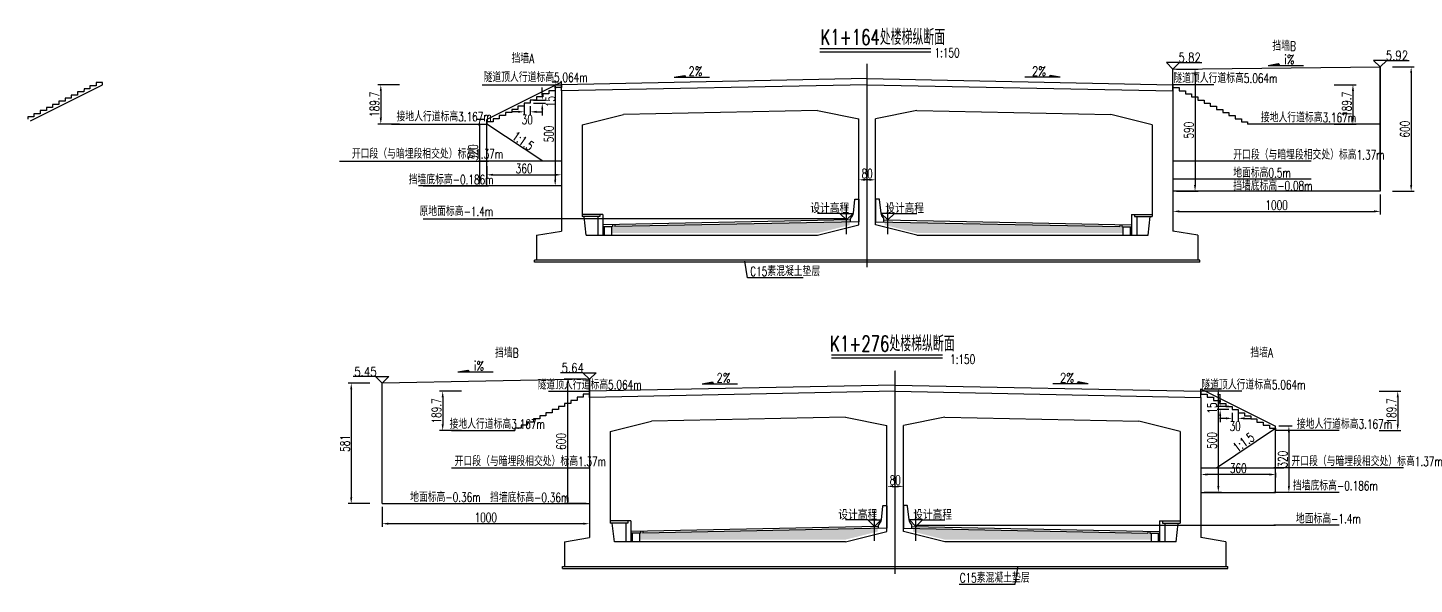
# Model space of a CAD drawing. Header units: millimetres. Extents: x -1559 to 8954, y -4425 to 781.
# Drawn here: x -1559 to 5130, y -1904 to 781 of the extents above; entities that cross this region are included whole.
import ezdxf
from ezdxf.enums import TextEntityAlignment as Align

# ---------------------------------------------------------------- set-up
doc = ezdxf.new("R2010")
doc.units = ezdxf.units.MM
doc.header["$LTSCALE"] = 0.25
doc.header["$MEASUREMENT"] = 0
doc.linetypes.add('ACAD_ISO04W100', pattern=[30, 24, -3, 0, -3])
for name, color, linetype in [('中心线', 5, 'ACAD_ISO04W100'), ('填充', 8, 'Continuous'), ('尺寸', 7, 'Continuous'), ('文字', 7, 'Continuous'), ('标注', 7, 'Continuous'), ('次轮廓线', 7, 'Continuous'), ('轮廓线', 1, 'Continuous')]:
    doc.layers.add(name, color=color, linetype=linetype)
doc.styles.get("Standard").update_dxf_attribs({"font": 'simplex1.shx', "width": 0.7, "bigfont": 'hztxt.shx'})
doc.dimstyles.new('150', dxfattribs={"dimscale": 15, "dimtxt": 3, "dimasz": 2, "dimexe": 1, "dimexo": 1, "dimgap": 0.5, "dimtad": 1, "dimdec": 1, "dimdsep": 46, "dimtxsty": 'Standard', "dimcen": 0.5, "dimadec": 0, "dimazin": 0, "dimtfac": 1, "dimtdec": 1, "dimtofl": 0, "dimtmove": 2, "dimatfit": 3, "dimfxl": 0, "dimtolj": 1, "dimtzin": 0, "dimarcsym": 0})

# ---------------------------------------------------------------- blocks, each defined once
blk = doc.blocks.new('*D2')
at = {"color": 0, "lineweight": -2}
for p, q in [((2450.8, -42.5), (2450.8, 62.5)), ((2500.8, 47.5), (2480.8, 47.5)), ((2530.8, -42.5), (2530.8, 62.5))]:
    blk.add_line(p, q, dxfattribs=at)
at = {"color": 0}
for points in [[(2480.8, 52.5), (2480.8, 42.5), (2450.8, 47.5)], [(2500.8, 52.5), (2500.8, 42.5), (2530.8, 47.5)]]:
    blk.add_solid(points, dxfattribs=at)
at = {"layer": 'Defpoints', "color": 0}
for p in [(2450.8, 47.5), (2450.8, -154.9), (2530.8, -154.9)]:
    blk.add_point(p, dxfattribs=at)
at = {"color": 0, "insert": (2490.8, 77.5), "char_height": 45, "attachment_point": 5}
blk.add_mtext('\\A1;80', dxfattribs=at)
blk = doc.blocks.new('箭头')
at = {"layer": '尺寸'}
blk.add_hatch(color=256, dxfattribs=at).paths.add_polyline_path([(0, 0), (-0.35, 0.6), (-3.63, 0)])
for p, q in [((-3.63, 0), (-0.35, 0.6)), ((-3.63, 0), (7.74, 0)), ((-0.35, 0.6), (0, 0))]:
    blk.add_line(p, q, dxfattribs=at)
blk = doc.blocks.new('*D5')
at = {"layer": 'Defpoints', "color": 0}
for p in [(1015.8, 506.4), (144.5, 316.7), (649.7, 316.7)]:
    blk.add_point(p, dxfattribs=at)
at = {"layer": '文字', "color": 0, "lineweight": -2}
for p, q in [((234.5, 506.4), (129.5, 506.4)), ((144.5, 476.4), (144.5, 346.7)), ((234.5, 316.7), (129.5, 316.7))]:
    blk.add_line(p, q, dxfattribs=at)
at = {"layer": '文字', "color": 0}
for points in [[(139.5, 476.4), (149.5, 476.4), (144.5, 506.4)], [(139.5, 346.7), (149.5, 346.7), (144.5, 316.7)]]:
    blk.add_solid(points, dxfattribs=at)
at = {"layer": '文字', "color": 0, "insert": (114.5, 411.6), "char_height": 45, "attachment_point": 5, "rotation": 90}
blk.add_mtext('\\A1;189.7', dxfattribs=at)
blk = doc.blocks.new('*D7')
at = {"layer": 'Defpoints', "color": 0}
for p in [(655.8, 127.8), (1015.8, 127.8), (1015.8, 71.7)]:
    blk.add_point(p, dxfattribs=at)
at = {"layer": '标注', "color": 0, "lineweight": -2}
for p, q in [((655.8, 112.8), (655.8, 56.7)), ((685.8, 71.7), (985.8, 71.7)), ((1015.8, 112.8), (1015.8, 56.7))]:
    blk.add_line(p, q, dxfattribs=at)
at = {"layer": '标注', "color": 0}
for points in [[(685.8, 76.7), (685.8, 66.7), (655.8, 71.7)], [(985.8, 76.7), (985.8, 66.7), (1015.8, 71.7)]]:
    blk.add_solid(points, dxfattribs=at)
at = {"layer": '标注', "color": 0, "insert": (835.8, 101.7), "char_height": 45, "attachment_point": 5}
blk.add_mtext('\\A1;360', dxfattribs=at)
blk = doc.blocks.new('*D8')
at = {"layer": 'Defpoints', "color": 0}
for p in [(3965.8, 506.4), (4331.9, 316.7), (4834.1, 316.7)]:
    blk.add_point(p, dxfattribs=at)
at = {"layer": '文字', "color": 0, "lineweight": -2}
for p, q in [((4744.1, 506.4), (4849.1, 506.4)), ((4834.1, 476.4), (4834.1, 346.7)), ((4744.1, 316.7), (4849.1, 316.7))]:
    blk.add_line(p, q, dxfattribs=at)
at = {"layer": '文字', "color": 0}
for points in [[(4829.1, 476.4), (4839.1, 476.4), (4834.1, 506.4)], [(4829.1, 346.7), (4839.1, 346.7), (4834.1, 316.7)]]:
    blk.add_solid(points, dxfattribs=at)
at = {"layer": '文字', "color": 0, "insert": (4804.1, 411.5), "char_height": 45, "attachment_point": 5, "rotation": 90}
blk.add_mtext('\\A1;189.7', dxfattribs=at)
blk = doc.blocks.new('*D9')
at = {"layer": 'Defpoints', "color": 0}
for p in [(4965.8, 592), (4401.8, -8), (5114.9, -8)]:
    blk.add_point(p, dxfattribs=at)
at = {"layer": '标注', "color": 0, "lineweight": -2}
for p, q in [((5024.9, 592), (5129.9, 592)), ((5114.9, 562), (5114.9, 22)), ((5024.9, -8), (5129.9, -8))]:
    blk.add_line(p, q, dxfattribs=at)
at = {"layer": '标注', "color": 0}
for points in [[(5109.9, 562), (5119.9, 562), (5114.9, 592)], [(5109.9, 22), (5119.9, 22), (5114.9, -8)]]:
    blk.add_solid(points, dxfattribs=at)
at = {"layer": '标注', "color": 0, "insert": (5084.9, 292), "char_height": 45, "attachment_point": 5, "rotation": 90}
blk.add_mtext('\\A1;600', dxfattribs=at)
blk = doc.blocks.new('*D10')
at = {"layer": 'Defpoints', "color": 0}
for p in [(1015.8, 518.6), (985.8, 18.6), (1015.8, 18.6)]:
    blk.add_point(p, dxfattribs=at)
at = {"layer": '标注', "color": 0, "lineweight": -2}
for p, q in [((1000.8, 518.6), (970.8, 518.6)), ((985.8, 488.6), (985.8, 48.6)), ((1000.8, 18.6), (970.8, 18.6))]:
    blk.add_line(p, q, dxfattribs=at)
at = {"layer": '标注', "color": 0}
for points in [[(980.8, 488.6), (990.8, 488.6), (985.8, 518.6)], [(980.8, 48.6), (990.8, 48.6), (985.8, 18.6)]]:
    blk.add_solid(points, dxfattribs=at)
at = {"layer": '标注', "color": 0, "insert": (955.8, 268.6), "char_height": 45, "attachment_point": 5, "rotation": 90}
blk.add_mtext('\\A1;500', dxfattribs=at)
blk = doc.blocks.new('*D11')
at = {"layer": 'Defpoints', "color": 0}
for p in [(655.8, 338.6), (620.2, 18.6), (655.8, 18.6)]:
    blk.add_point(p, dxfattribs=at)
at = {"layer": '标注', "color": 0, "lineweight": -2}
for p, q in [((640.8, 338.6), (605.2, 338.6)), ((620.2, 308.6), (620.2, 48.6)), ((640.8, 18.6), (605.2, 18.6))]:
    blk.add_line(p, q, dxfattribs=at)
at = {"layer": '标注', "color": 0}
for points in [[(615.2, 308.6), (625.2, 308.6), (620.2, 338.6)], [(615.2, 48.6), (625.2, 48.6), (620.2, 18.6)]]:
    blk.add_solid(points, dxfattribs=at)
at = {"layer": '标注', "color": 0, "insert": (590.2, 178.6), "char_height": 45, "attachment_point": 5, "rotation": 90}
blk.add_mtext('\\A1;320', dxfattribs=at)
blk = doc.blocks.new('*D12')
at = {"layer": 'Defpoints', "color": 0}
for p in [(865.8, 432.4), (865.8, 417.4), (923.4, 417.4)]:
    blk.add_point(p, dxfattribs=at)
at = {"layer": '文字', "color": 0, "lineweight": -2}
for p, q in [((923.4, 462.4), (923.4, 492.4)), ((880.8, 432.4), (938.4, 432.4)), ((880.8, 417.4), (938.4, 417.4)), ((923.4, 387.4), (923.4, 357.4))]:
    blk.add_line(p, q, dxfattribs=at)
at = {"layer": '文字', "color": 0}
for points in [[(918.4, 462.4), (928.4, 462.4), (923.4, 432.4)], [(918.4, 387.4), (928.4, 387.4), (923.4, 417.4)]]:
    blk.add_solid(points, dxfattribs=at)
at = {"layer": '文字', "color": 0, "insert": (962.4, 424.9), "char_height": 45, "attachment_point": 5, "rotation": 90}
blk.add_mtext('\\A1;15', dxfattribs=at)
blk = doc.blocks.new('*D13')
at = {"layer": 'Defpoints', "color": 0}
for p in [(835.8, 417.4), (865.8, 417.4), (865.8, 375.5)]:
    blk.add_point(p, dxfattribs=at)
at = {"layer": '文字', "color": 0, "lineweight": -2}
for p, q in [((835.8, 402.4), (835.8, 360.5)), ((865.8, 402.4), (865.8, 360.5)), ((805.8, 375.5), (775.8, 375.5)), ((895.8, 375.5), (925.8, 375.5))]:
    blk.add_line(p, q, dxfattribs=at)
at = {"layer": '文字', "color": 0}
for points in [[(805.8, 380.5), (805.8, 370.5), (835.8, 375.5)], [(895.8, 380.5), (895.8, 370.5), (865.8, 375.5)]]:
    blk.add_solid(points, dxfattribs=at)
at = {"layer": '文字', "color": 0, "insert": (850.8, 337.7), "char_height": 45, "attachment_point": 5}
blk.add_mtext('\\A1;30', dxfattribs=at)
blk = doc.blocks.new('*D14')
at = {"color": 0, "lineweight": -2}
for p, q in [((3965.8, -23), (3965.8, -119.8)), ((4965.8, -23), (4965.8, -119.8)), ((3995.8, -104.8), (4935.8, -104.8))]:
    blk.add_line(p, q, dxfattribs=at)
at = {"color": 0}
for points in [[(3995.8, -99.8), (3995.8, -109.8), (3965.8, -104.8)], [(4935.8, -99.8), (4935.8, -109.8), (4965.8, -104.8)]]:
    blk.add_solid(points, dxfattribs=at)
at = {"layer": 'Defpoints', "color": 0}
for p in [(3965.8, -8), (4965.8, -8), (4965.8, -104.8)]:
    blk.add_point(p, dxfattribs=at)
at = {"color": 0, "insert": (4465.8, -74.8), "char_height": 45, "attachment_point": 5}
blk.add_mtext('\\A1;1000', dxfattribs=at)
blk = doc.blocks.new('*D15')
at = {"color": 0, "lineweight": -2}
for p, q in [((3982.4, 582), (4087.4, 582)), ((4072.4, 552), (4072.4, 22)), ((3982.4, -8), (4087.4, -8))]:
    blk.add_line(p, q, dxfattribs=at)
at = {"color": 0}
for points in [[(4067.4, 552), (4077.4, 552), (4072.4, 582)], [(4067.4, 22), (4077.4, 22), (4072.4, -8)]]:
    blk.add_solid(points, dxfattribs=at)
at = {"layer": 'Defpoints', "color": 0}
for p in [(3965.8, 582), (3965.8, -8), (4072.4, -8)]:
    blk.add_point(p, dxfattribs=at)
at = {"color": 0, "insert": (4042.4, 287), "char_height": 45, "attachment_point": 5, "rotation": 90}
blk.add_mtext('\\A1;590', dxfattribs=at)
blk = doc.blocks.new('*D16')
at = {"color": 0, "lineweight": -2}
for p, q in [((2586, -1521.2), (2586, -1416.2)), ((2616, -1431.2), (2636, -1431.2)), ((2666, -1521.2), (2666, -1416.2))]:
    blk.add_line(p, q, dxfattribs=at)
at = {"color": 0}
for points in [[(2616, -1426.2), (2616, -1436.2), (2586, -1431.2)], [(2636, -1426.2), (2636, -1436.2), (2666, -1431.2)]]:
    blk.add_solid(points, dxfattribs=at)
at = {"layer": 'Defpoints', "color": 0}
for p in [(2666, -1431.2), (2586, -1633.6), (2666, -1633.6)]:
    blk.add_point(p, dxfattribs=at)
at = {"color": 0, "insert": (2626, -1401.2), "char_height": 45, "attachment_point": 5}
blk.add_mtext('\\A1;80', dxfattribs=at)
blk = doc.blocks.new('*D23')
at = {"layer": 'Defpoints', "color": 0}
for p in [(4101, -972.3), (4467.1, -1162), (5050.2, -1162)]:
    blk.add_point(p, dxfattribs=at)
at = {"layer": '文字', "color": 0, "lineweight": -2}
for p, q in [((4960.2, -972.3), (5065.2, -972.3)), ((5050.2, -1002.3), (5050.2, -1132)), ((4960.2, -1162), (5065.2, -1162))]:
    blk.add_line(p, q, dxfattribs=at)
at = {"layer": '文字', "color": 0}
for points in [[(5045.2, -1002.3), (5055.2, -1002.3), (5050.2, -972.3)], [(5045.2, -1132), (5055.2, -1132), (5050.2, -1162)]]:
    blk.add_solid(points, dxfattribs=at)
at = {"layer": '文字', "color": 0, "insert": (5020.2, -1067.2), "char_height": 45, "attachment_point": 5, "rotation": 90}
blk.add_mtext('\\A1;189.7', dxfattribs=at)
blk = doc.blocks.new('*D25')
at = {"layer": 'Defpoints', "color": 0}
for p in [(4101, -1350.9), (4101, -1374.1), (4461, -1350.9)]:
    blk.add_point(p, dxfattribs=at)
at = {"layer": '标注', "color": 0, "lineweight": -2}
for p, q in [((4101, -1365.9), (4101, -1389.1)), ((4431, -1374.1), (4131, -1374.1)), ((4461, -1365.9), (4461, -1389.1))]:
    blk.add_line(p, q, dxfattribs=at)
at = {"layer": '标注', "color": 0}
for points in [[(4131, -1369.1), (4131, -1379.1), (4101, -1374.1)], [(4431, -1369.1), (4431, -1379.1), (4461, -1374.1)]]:
    blk.add_solid(points, dxfattribs=at)
at = {"layer": '标注', "color": 0, "insert": (4281, -1344.1), "char_height": 45, "attachment_point": 5}
blk.add_mtext('\\A1;360', dxfattribs=at)
blk = doc.blocks.new('*D17')
at = {"layer": 'Defpoints', "color": 0}
for p in [(1151, -972.3), (443, -1162), (784.9, -1162)]:
    blk.add_point(p, dxfattribs=at)
at = {"layer": '文字', "color": 0, "lineweight": -2}
for p, q in [((533, -972.3), (428, -972.3)), ((443, -1002.3), (443, -1132)), ((533, -1162), (428, -1162))]:
    blk.add_line(p, q, dxfattribs=at)
at = {"layer": '文字', "color": 0}
for points in [[(438, -1002.3), (448, -1002.3), (443, -972.3)], [(438, -1132), (448, -1132), (443, -1162)]]:
    blk.add_solid(points, dxfattribs=at)
at = {"layer": '文字', "color": 0, "insert": (413, -1067.2), "char_height": 45, "attachment_point": 5, "rotation": 90}
blk.add_mtext('\\A1;189.7', dxfattribs=at)
blk = doc.blocks.new('*D18')
at = {"layer": 'Defpoints', "color": 0}
for p in [(151, -933.7), (1.9, -1514.7), (715.1, -1514.7)]:
    blk.add_point(p, dxfattribs=at)
at = {"layer": '标注', "color": 0, "lineweight": -2}
for p, q in [((91.9, -933.7), (-13.1, -933.7)), ((1.9, -963.7), (1.9, -1484.7)), ((91.9, -1514.7), (-13.1, -1514.7))]:
    blk.add_line(p, q, dxfattribs=at)
at = {"layer": '标注', "color": 0}
for points in [[(-3.1, -963.7), (6.9, -963.7), (1.9, -933.7)], [(-3.1, -1484.7), (6.9, -1484.7), (1.9, -1514.7)]]:
    blk.add_solid(points, dxfattribs=at)
at = {"layer": '标注', "color": 0, "insert": (-28.1, -1224.2), "char_height": 45, "attachment_point": 5, "rotation": 90}
blk.add_mtext('\\A1;581', dxfattribs=at)
blk = doc.blocks.new('*D26')
at = {"layer": 'Defpoints', "color": 0}
for p in [(4101, -960.1), (4101, -1460.1), (4184.6, -1460.1)]:
    blk.add_point(p, dxfattribs=at)
at = {"layer": '标注', "color": 0, "lineweight": -2}
for p, q in [((4116, -960.1), (4199.6, -960.1)), ((4184.6, -990.1), (4184.6, -1430.1)), ((4116, -1460.1), (4199.6, -1460.1))]:
    blk.add_line(p, q, dxfattribs=at)
at = {"layer": '标注', "color": 0}
for points in [[(4179.6, -990.1), (4189.6, -990.1), (4184.6, -960.1)], [(4179.6, -1430.1), (4189.6, -1430.1), (4184.6, -1460.1)]]:
    blk.add_solid(points, dxfattribs=at)
at = {"layer": '标注', "color": 0, "insert": (4154.6, -1210.1), "char_height": 45, "attachment_point": 5, "rotation": 90}
blk.add_mtext('\\A1;500', dxfattribs=at)
blk = doc.blocks.new('*D19')
at = {"layer": 'Defpoints', "color": 0}
for p in [(4461, -1140.1), (4461, -1460.1), (4525.1, -1460.1)]:
    blk.add_point(p, dxfattribs=at)
at = {"layer": '标注', "color": 0, "lineweight": -2}
for p, q in [((4476, -1140.1), (4540.1, -1140.1)), ((4525.1, -1170.1), (4525.1, -1430.1)), ((4476, -1460.1), (4540.1, -1460.1))]:
    blk.add_line(p, q, dxfattribs=at)
at = {"layer": '标注', "color": 0}
for points in [[(4520.1, -1170.1), (4530.1, -1170.1), (4525.1, -1140.1)], [(4520.1, -1430.1), (4530.1, -1430.1), (4525.1, -1460.1)]]:
    blk.add_solid(points, dxfattribs=at)
at = {"layer": '标注', "color": 0, "insert": (4495.1, -1300.1), "char_height": 45, "attachment_point": 5, "rotation": 90}
blk.add_mtext('\\A1;320', dxfattribs=at)
blk = doc.blocks.new('*D27')
at = {"layer": 'Defpoints', "color": 0}
for p in [(4193.5, -1061.3), (4251, -1046.3), (4251, -1061.3)]:
    blk.add_point(p, dxfattribs=at)
at = {"layer": '文字', "color": 0, "lineweight": -2}
for p, q in [((4193.5, -1016.3), (4193.5, -986.3)), ((4236, -1046.3), (4178.5, -1046.3)), ((4236, -1061.3), (4178.5, -1061.3)), ((4193.5, -1091.3), (4193.5, -1121.3))]:
    blk.add_line(p, q, dxfattribs=at)
at = {"layer": '文字', "color": 0}
for points in [[(4188.5, -1016.3), (4198.5, -1016.3), (4193.5, -1046.3)], [(4188.5, -1091.3), (4198.5, -1091.3), (4193.5, -1061.3)]]:
    blk.add_solid(points, dxfattribs=at)
at = {"layer": '文字', "color": 0, "insert": (4154.5, -1053.8), "char_height": 45, "attachment_point": 5, "rotation": 90}
blk.add_mtext('\\A1;15', dxfattribs=at)
blk = doc.blocks.new('*D21')
at = {"layer": 'Defpoints', "color": 0}
for p in [(4251, -1061.3), (4281, -1061.3), (4251, -1103.3)]:
    blk.add_point(p, dxfattribs=at)
at = {"layer": '文字', "color": 0, "lineweight": -2}
for p, q in [((4221, -1103.3), (4191, -1103.3)), ((4251, -1076.3), (4251, -1118.3)), ((4281, -1076.3), (4281, -1118.3)), ((4311, -1103.3), (4341, -1103.3))]:
    blk.add_line(p, q, dxfattribs=at)
at = {"layer": '文字', "color": 0}
for points in [[(4221, -1098.3), (4221, -1108.3), (4251, -1103.3)], [(4311, -1098.3), (4311, -1108.3), (4281, -1103.3)]]:
    blk.add_solid(points, dxfattribs=at)
at = {"layer": '文字', "color": 0, "insert": (4266, -1141), "char_height": 45, "attachment_point": 5}
blk.add_mtext('\\A1;30', dxfattribs=at)
blk = doc.blocks.new('*D22')
at = {"color": 0, "lineweight": -2}
for p, q in [((151, -1529.7), (151, -1626.5)), ((1151, -1529.7), (1151, -1626.5)), ((1121, -1611.5), (181, -1611.5))]:
    blk.add_line(p, q, dxfattribs=at)
at = {"color": 0}
for points in [[(181, -1606.5), (181, -1616.5), (151, -1611.5)], [(1121, -1606.5), (1121, -1616.5), (1151, -1611.5)]]:
    blk.add_solid(points, dxfattribs=at)
at = {"layer": 'Defpoints', "color": 0}
for p in [(151, -1514.7), (1151, -1514.7), (151, -1611.5)]:
    blk.add_point(p, dxfattribs=at)
at = {"color": 0, "insert": (651, -1581.5), "char_height": 45, "attachment_point": 5}
blk.add_mtext('\\A1;1000', dxfattribs=at)
blk = doc.blocks.new('*D20')
at = {"color": 0, "lineweight": -2}
for p, q in [((1134.4, -914.7), (1029.4, -914.7)), ((1044.4, -944.7), (1044.4, -1484.7)), ((1134.4, -1514.7), (1029.4, -1514.7))]:
    blk.add_line(p, q, dxfattribs=at)
at = {"color": 0}
for points in [[(1039.4, -944.7), (1049.4, -944.7), (1044.4, -914.7)], [(1039.4, -1484.7), (1049.4, -1484.7), (1044.4, -1514.7)]]:
    blk.add_solid(points, dxfattribs=at)
at = {"layer": 'Defpoints', "color": 0}
for p in [(1151, -914.7), (1044.4, -1514.7), (1151, -1514.7)]:
    blk.add_point(p, dxfattribs=at)
at = {"color": 0, "insert": (1014.4, -1214.7), "char_height": 45, "attachment_point": 5, "rotation": 90}
blk.add_mtext('\\A1;600', dxfattribs=at)

msp = doc.modelspace()

# ---------------------------------------------------------------- hatches: boundary and pattern name
at = {"layer": '填充'}
h = msp.add_hatch(dxfattribs=at)
h.set_pattern_fill('AR-CONC', color=256, scale=5, style=0)
h.set_pattern_definition([(50, (1007.945, 1988.888), (35.863, -3.1376), [3.75, -41.25]), (355, (1007.945, 1988.888), (-6.93757, 37.6096), [3, -33]), (100.4514, (1010.934, 1988.626), (28.92547, 34.472), [3.187, -35.0571]), (46.1842, (1007.945, 1998.888), (53.36205, -8.27595), [5.625, -61.875]), (96.6356, (1012.39, 1998.2), (46.7331, 48.7059), [4.7805, -52.5856]), (351.1842, (1007.945, 1998.89), (46.7331, 48.7059), [4.5, -49.5]), (21, (1012.945, 1996.388), (29.84535, -20.13094), [3.75, -41.25]), (326, (1012.945, 1996.388), (12.16577, 36.2575), [3, -33]), (71.4514, (1015.432, 1994.71), (42.01113, 16.12652), [3.187, -35.0571]), (37.5, (1007.945, 1988.888), (0.60799, 16.64469), [0, -32.6, 0, -33.5, 0, -33.125]), (7.5, (1007.945, 1988.888), (13.15348, 19.72059), [0, -19.1, 0, -31.85, 0, -12.625]), (327.5, (996.795, 1988.888), (26.69112, -1.127744), [0, -12.5, 0, -39, 0, -51.75]), (317.5, (991.795, 1988.888), (29.1593, 5.00525), [0, -16.25, 0, -25.9, 0, -36.75])])
h.paths.add_polyline_path([(2250.8138, -209.6), (2405.8138, -170.85), (2405.8138, -155.8), (1270.8138, -178.5), (1270.8138, -168.5), (1260.8138, -168.7), (1260.8138, -178.8), (1255.8138, -178.9), (1255.8138, -209.6)])
h = msp.add_hatch(dxfattribs=at)
h.set_pattern_fill('AR-CONC', color=256, scale=5, style=0)
h.set_pattern_definition([(130, (3973.682, 1988.888), (-35.863, -3.1376), [3.75, -41.25]), (185, (3973.682, 1988.888), (6.93757, 37.6096), [3, -33]), (79.5486, (3970.694, 1988.626), (-28.92547, 34.472), [3.187, -35.0571]), (133.8158, (3973.682, 1998.888), (-53.36205, -8.27595), [5.625, -61.875]), (83.3644, (3969.235, 1998.2), (-46.7331, 48.7059), [4.7805, -52.5856]), (188.8158, (3973.68, 1998.89), (-46.7331, 48.7059), [4.5, -49.5]), (159, (3968.682, 1996.388), (-29.84535, -20.13094), [3.75, -41.25]), (214, (3968.682, 1996.388), (-12.16577, 36.2575), [3, -33]), (108.5486, (3966.195, 1994.71), (-42.01113, 16.12652), [3.187, -35.0571]), (142.5, (3973.682, 1988.888), (-0.60799, 16.64469), [0, -32.6, 0, -33.5, 0, -33.125]), (172.5, (3973.682, 1988.888), (-13.15348, 19.72059), [0, -19.1, 0, -31.85, 0, -12.625]), (212.5, (3984.832, 1988.888), (-26.69112, -1.127744), [0, -12.5, 0, -39, 0, -51.75]), (222.5, (3989.832, 1988.888), (-29.1593, 5.00525), [0, -16.25, 0, -25.9, 0, -36.75])])
h.paths.add_polyline_path([(2575.8138, -170.85), (2730.8138, -209.6), (3725.8138, -209.6), (3725.8138, -178.9), (3720.8138, -178.8), (3720.8138, -168.7), (3710.8138, -168.5), (3710.8138, -178.5), (2575.8138, -155.8)])
h = msp.add_hatch(dxfattribs=at)
h.set_pattern_fill('AR-CONC', color=256, scale=5, style=0)
h.set_pattern_definition([(50, (1143.175, 510.164), (35.863, -3.1376), [3.75, -41.25]), (355, (1143.175, 510.164), (-6.93757, 37.6096), [3, -33]), (100.4514, (1146.164, 509.903), (28.92547, 34.472), [3.187, -35.0571]), (46.1842, (1143.175, 520.164), (53.36205, -8.27595), [5.625, -61.875]), (96.6356, (1147.62, 519.475), (46.7331, 48.7059), [4.7805, -52.5856]), (351.1842, (1143.175, 520.164), (46.7331, 48.7059), [4.5, -49.5]), (21, (1148.175, 517.664), (29.84535, -20.13094), [3.75, -41.25]), (326, (1148.175, 517.664), (12.16577, 36.2575), [3, -33]), (71.4514, (1150.662, 515.987), (42.01113, 16.12652), [3.187, -35.0571]), (37.5, (1143.175, 510.164), (0.60799, 16.64469), [0, -32.6, 0, -33.5, 0, -33.125]), (7.5, (1143.175, 510.164), (13.15348, 19.72059), [0, -19.1, 0, -31.85, 0, -12.625]), (327.5, (1132.025, 510.164), (26.69112, -1.127744), [0, -12.5, 0, -39, 0, -51.75]), (317.5, (1127.025, 510.164), (29.1593, 5.00525), [0, -16.25, 0, -25.9, 0, -36.75])])
h.paths.add_polyline_path([(2541.0434, -1649.573), (2386.0434, -1688.323), (1391.0434, -1688.323), (1391.0434, -1657.623), (1396.0434, -1657.523), (1396.0434, -1647.423), (1406.0434, -1647.223), (1406.0434, -1657.223), (2541.0434, -1634.523)])
h = msp.add_hatch(dxfattribs=at)
h.set_pattern_fill('AR-CONC', color=256, scale=5, style=0)
h.set_pattern_definition([(130, (4108.912, 510.164), (-35.863, -3.1376), [3.75, -41.25]), (185, (4108.912, 510.164), (6.93757, 37.6096), [3, -33]), (79.5486, (4105.923, 509.903), (-28.92547, 34.472), [3.187, -35.0571]), (133.8158, (4108.91, 520.164), (-53.36205, -8.27595), [5.625, -61.875]), (83.3644, (4104.465, 519.475), (-46.7331, 48.7059), [4.7805, -52.5856]), (188.8158, (4108.91, 520.164), (-46.7331, 48.7059), [4.5, -49.5]), (159, (4103.912, 517.664), (-29.84535, -20.13094), [3.75, -41.25]), (214, (4103.912, 517.664), (-12.16577, 36.2575), [3, -33]), (108.5486, (4101.425, 515.987), (-42.01113, 16.12652), [3.187, -35.0571]), (142.5, (4108.912, 510.164), (-0.60799, 16.64469), [0, -32.6, 0, -33.5, 0, -33.125]), (172.5, (4108.912, 510.164), (-13.15348, 19.72059), [0, -19.1, 0, -31.85, 0, -12.625]), (212.5, (4120.062, 510.164), (-26.69112, -1.127744), [0, -12.5, 0, -39, 0, -51.75]), (222.5, (4125.062, 510.164), (-29.1593, 5.00525), [0, -16.25, 0, -25.9, 0, -36.75])])
h.paths.add_polyline_path([(2866.0434, -1688.323), (2711.0434, -1649.573), (2711.0434, -1634.523), (3846.0434, -1657.223), (3846.0434, -1647.223), (3856.0434, -1647.423), (3856.0434, -1657.523), (3861.0434, -1657.623), (3861.0434, -1688.323)])

# ---------------------------------------------------------------- linework, layer by layer
for p, q in [((2262.052, 665.6926), (2798.6127, 665.6926)), ((3997.6336, 613.8198), (4105.7355, 613.8198)), ((4997.6336, 623.8198), (5105.7355, 623.8198)), ((2490.8138, 505.9), (1015.8138, 476.4)), ((1015.8138, 476.4), (1015.8138, -199.6)), ((2490.8138, 505.9), (3965.8138, 476.4)), ((3965.8138, 506.4), (3965.8138, -199.6)), ((1115.8138, 312.4), (1315.8138, 362.4)), ((2250.8138, 381.1), (1315.8138, 362.4)), ((2250.8138, 381.1), (2450.8138, 341.1)), ((2450.8138, -169.6), (2450.8138, 341.1)), ((2730.8138, 381.1), (2530.8138, 341.1)), ((2530.8138, -169.6), (2530.8138, 341.1)), ((2730.8138, 381.1), (3665.8138, 362.4)), ((3865.8138, 312.4), (3665.8138, 362.4)), ((925.3638, 137), (655.8138, 316.7)), ((1115.8138, 312.4), (1115.8138, -129.6)), ((3865.8138, 312.4), (3865.8138, -129.6)), ((1015.8138, 137), (615.8138, 137)), ((1000.8138, 18.5803), (325.8051, 18.5803)), ((1125.8138, -129.6), (1115.8138, -129.6)), ((1135.9262, -219.6), (1125.8138, -129.6)), ((2358.994, -114.2802), (2250.8921, -114.2802)), ((2622.6336, -114.2802), (2730.7355, -114.2802)), ((3845.7014, -219.6), (3855.8138, -129.6)), ((895.8138, -219.6), (1015.8138, -199.6)), ((2250.8138, -219.6), (2450.8138, -169.6)), ((2730.8138, -219.6), (2530.8138, -169.6)), ((4085.8138, -219.6), (3965.8138, -199.6)), ((895.8138, -219.6), (895.8138, -339.6)), ((1135.9262, -219.6), (2250.8138, -219.6)), ((2730.8138, -219.6), (3845.7014, -219.6)), ((4085.8138, -219.6), (4085.8138, -339.6)), ((4095.8138, -339.6), (885.8138, -339.6)), ((885.8138, -349.6), (885.8138, -339.6)), ((4095.8138, -349.6), (885.8138, -349.6)), ((1912.8045, -424.9306), (1899.9949, -344.412)), ((4095.8138, -349.6), (4095.8138, -339.6)), ((2182.2339, -424.9306), (1912.8045, -424.9306)), ((2854.8052, -813.0304), (2318.2446, -813.0304)), ((119.2236, -901.9032), (11.1217, -901.9032)), ((1119.2236, -882.9032), (1011.1217, -882.9032)), ((1151.0434, -914.723), (1151.0434, -1514.723)), ((1151.0434, -972.323), (1151.0434, -1678.323)), ((2626.0434, -972.823), (1151.0434, -1002.323)), ((2626.0434, -972.823), (4101.0434, -1002.323)), ((4101.0434, -1002.323), (4101.0434, -1678.323)), ((1251.0434, -1166.323), (1451.0434, -1116.323)), ((2386.0434, -1097.623), (1451.0434, -1116.323)), ((2386.0434, -1097.623), (2586.0434, -1137.623)), ((2866.0434, -1097.623), (2666.0434, -1137.623)), ((2866.0434, -1097.623), (3801.0434, -1116.323)), ((4001.0434, -1166.323), (3801.0434, -1116.323)), ((1251.0434, -1166.323), (1251.0434, -1608.323)), ((2586.0434, -1648.323), (2586.0434, -1137.623)), ((2666.0434, -1648.323), (2666.0434, -1137.623)), ((4001.0434, -1166.323), (4001.0434, -1608.323)), ((4175.4434, -1341.723), (4461.0434, -1151.323)), ((4767.308, -1162.023), (4461.0434, -1162.023)), ((4101.0434, -1341.723), (4501.0434, -1341.723)), ((2494.2236, -1593.0032), (2386.1217, -1593.0032)), ((2757.8632, -1593.0032), (2865.9652, -1593.0032)), ((1271.1558, -1698.323), (1261.0434, -1608.323)), ((2386.0434, -1698.323), (2586.0434, -1648.323)), ((2866.0434, -1698.323), (2666.0434, -1648.323)), ((3980.9311, -1698.323), (3991.0434, -1608.323)), ((3991.0434, -1608.323), (4001.0434, -1608.323)), ((1031.0434, -1698.323), (1151.0434, -1678.323)), ((1031.0434, -1698.323), (1031.0434, -1818.323)), ((2386.0434, -1698.323), (1271.1558, -1698.323)), ((3980.9311, -1698.323), (2866.0434, -1698.323)), ((4221.0434, -1698.323), (4101.0434, -1678.323)), ((4221.0434, -1698.323), (4221.0434, -1818.323)), ((1021.0434, -1818.323), (4231.0434, -1818.323)), ((1021.0434, -1828.323), (1021.0434, -1818.323)), ((1021.0434, -1828.323), (4231.0434, -1828.323)), ((3204.0528, -1903.6537), (3216.8624, -1823.135)), ((4231.0434, -1828.323), (4231.0434, -1818.323)), ((2934.6234, -1903.6537), (3204.0528, -1903.6537))]:
    msp.add_line(p, q)
at = {"const_width": 6}
for points in [[(2262.052, 680.6926), (2798.6127, 680.6926)], [(2854.8052, -798.0304), (2318.2446, -798.0304)]]:
    msp.add_lwpolyline(points, dxfattribs=at)
for points in [[(-1198.7274, 516.5191), (-1198.7274, 516.5191), (-1228.7274, 516.5191), (-1228.7274, 501.5191), (-1258.7274, 501.5191), (-1258.7274, 486.5191), (-1286.1817, 486.5191), (-1288.7274, 471.5191), (-1318.7274, 471.5191), (-1318.7274, 456.5191), (-1348.7274, 456.5191), (-1348.7274, 441.5191), (-1378.7274, 441.5191), (-1378.7274, 426.5191), (-1408.7274, 426.5191), (-1408.7274, 411.5191), (-1438.7274, 411.5191), (-1438.7274, 396.5191), (-1468.7274, 396.5191), (-1468.7274, 381.5191), (-1498.7274, 381.5191), (-1498.7274, 366.5191), (-1528.7274, 366.5191), (-1528.7274, 351.5191), (-1558.7274, 351.5191), (-1558.7274, 340.8191)], [(-1545.4585, 331.9732), (-1198.7274, 505.3388), (-1198.7274, 516.5191)]]:
    msp.add_lwpolyline(points)
for points in [[(2410.8138, -155.7), (2410.8138, -138.9829, -0.152922511), (2411.2604, -137.5569), (2419.5791, -125.5779, 0.126333166), (2423.9956, -113.6881), (2430.8793, -47.9397, -0.383979299), (2433.3657, -45.7), (2448.3138, -45.7, -0.414213562), (2450.8138, -48.2), (2450.8138, -154.9)], [(2570.8138, -155.7), (2570.8138, -138.9829, 0.152922511), (2570.3672, -137.5569), (2562.0485, -125.5779, -0.126333166), (2557.632, -113.6881), (2550.7483, -47.9397, 0.383979299), (2548.2619, -45.7), (2533.3138, -45.7, 0.414213562), (2530.8138, -48.2), (2530.8138, -154.9)], [(2546.0434, -1634.423), (2546.0434, -1617.706, -0.152922511), (2546.49, -1616.28), (2554.8088, -1604.301, 0.126333166), (2559.2252, -1592.4112), (2566.1089, -1526.6627, -0.383979299), (2568.5954, -1524.423), (2583.5434, -1524.423, -0.414213562), (2586.0434, -1526.923), (2586.0434, -1633.623)], [(2706.0434, -1634.423), (2706.0434, -1617.706, 0.152922511), (2705.5969, -1616.28), (2697.2781, -1604.301, -0.126333166), (2692.8617, -1592.4112), (2685.9779, -1526.6627, 0.383979299), (2683.4915, -1524.423), (2668.5434, -1524.423, 0.414213562), (2666.0434, -1526.923), (2666.0434, -1633.623)]]:
    msp.add_lwpolyline(points, format="xyb")
at = {"layer": 'Defpoints', "color": 9}
for p, q in [((1256.8138, -178.78), (1215.8138, -179.6)), ((1215.8138, -179.6), (1215.8138, -219.6)), ((3724.8138, -178.78), (3765.8138, -179.6)), ((3765.8138, -179.6), (3765.8138, -219.6)), ((1392.0434, -1657.503), (1351.0434, -1658.323)), ((1351.0434, -1658.323), (1351.0434, -1698.323)), ((3860.0434, -1657.503), (3901.0434, -1658.323)), ((3901.0434, -1658.323), (3901.0434, -1698.323))]:
    msp.add_line(p, q, dxfattribs=at)
at = {"layer": '中心线'}
for p, q in [((2490.8138, -374.4541), (2490.8138, 607.1127)), ((2390.8138, -214.7579), (2390.8138, -69.2494)), ((2590.8138, -214.7579), (2590.8138, -69.2494)), ((2626.0434, -1853.1771), (2626.0434, -871.6104)), ((2526.0434, -1693.4809), (2526.0434, -1547.9724)), ((2726.0434, -1693.4809), (2726.0434, -1547.9724))]:
    msp.add_line(p, q, dxfattribs=at)
at = {"layer": '文字'}
for p, q in [((633.151, 506.4), (1015.8138, 506.4)), ((4163.0564, 506.4), (3965.8138, 506.4)), ((-54.6882, 137), (664.1117, 137)), ((4632.0783, 137), (3965.8138, 137)), ((349.5493, 18.5803), (664.1117, 18.5803)), ((4632.0783, 50), (3965.8138, 50)), ((349.5493, -140), (664.1117, -140)), ((2390.8138, -140), (655.8138, -140)), ((953.8009, -972.323), (1151.0434, -972.323)), ((4298.286, -972.323), (4101.0434, -972.323)), ((484.7789, -1341.723), (1151.0434, -1341.723)), ((5078.5395, -1341.723), (4452.7456, -1341.723)), ((4767.308, -1460.1427), (4452.7456, -1460.1427)), ((484.7789, -1514.723), (1151.0434, -1514.723)), ((2726.0434, -1618.723), (4461.0434, -1618.723)), ((4767.308, -1618.723), (4452.7456, -1618.723))]:
    msp.add_line(p, q, dxfattribs=at)
at = {"layer": '次轮廓线'}
for p, q in [((1215.8138, -119.6), (1115.8138, -119.6)), ((1200.8138, -129.6), (1115.8138, -129.6)), ((1190.8138, -129.6), (1190.8138, -219.6)), ((1200.8138, -119.6), (1200.8138, -129.6)), ((1215.8138, -119.6), (1215.8138, -178.6)), ((3765.8138, -119.6), (3765.8138, -178.6)), ((3765.8138, -119.6), (3865.8138, -119.6)), ((3780.8138, -119.6), (3780.8138, -129.6)), ((3780.8138, -129.6), (3865.8138, -129.6)), ((3790.8138, -129.6), (3790.8138, -219.6)), ((2410.8138, -145.7), (1215.8138, -169.6)), ((1262.8138, -177.66), (1215.8138, -178.6)), ((1221.8138, -178.48), (1221.8138, -219.6)), ((1256.8138, -177.78), (1256.8138, -219.6)), ((1262.8138, -168.7), (1262.8138, -177.66)), ((2450.8138, -154.9), (1272.8138, -178.46)), ((1272.8138, -168.5), (1272.8138, -178.46)), ((2530.8138, -154.9), (3708.8138, -178.46)), ((2570.8138, -145.7), (3765.8138, -169.6)), ((3708.8138, -168.5), (3708.8138, -178.46)), ((3718.8138, -168.7), (3718.8138, -177.66)), ((3718.8138, -177.66), (3765.8138, -178.6)), ((3724.8138, -177.78), (3724.8138, -219.6)), ((3759.8138, -178.48), (3759.8138, -219.6)), ((1351.0434, -1598.323), (1251.0434, -1598.323)), ((1336.0434, -1598.323), (1336.0434, -1608.323)), ((1351.0434, -1598.323), (1351.0434, -1657.323)), ((3901.0434, -1598.323), (3901.0434, -1657.323)), ((3901.0434, -1598.323), (4001.0434, -1598.323)), ((3916.0434, -1598.323), (3916.0434, -1608.323)), ((1336.0434, -1608.323), (1251.0434, -1608.323)), ((1326.0434, -1608.323), (1326.0434, -1698.323)), ((2546.0434, -1624.423), (1351.0434, -1648.323)), ((1398.0434, -1656.383), (1351.0434, -1657.323)), ((1357.0434, -1657.203), (1357.0434, -1698.323)), ((1392.0434, -1656.503), (1392.0434, -1698.323)), ((1398.0434, -1647.423), (1398.0434, -1656.383)), ((2586.0434, -1633.623), (1408.0434, -1657.183)), ((1408.0434, -1647.223), (1408.0434, -1657.183)), ((2666.0434, -1633.623), (3844.0434, -1657.183)), ((2706.0434, -1624.423), (3901.0434, -1648.323)), ((3844.0434, -1647.223), (3844.0434, -1657.183)), ((3854.0434, -1647.423), (3854.0434, -1656.383)), ((3854.0434, -1656.383), (3901.0434, -1657.323)), ((3860.0434, -1656.503), (3860.0434, -1698.323)), ((3895.0434, -1657.203), (3895.0434, -1698.323)), ((3916.0434, -1608.323), (4001.0434, -1608.323)), ((3926.0434, -1608.323), (3926.0434, -1698.323))]:
    msp.add_line(p, q, dxfattribs=at)
for points in [[(3997.6336, 613.8198), (3933.994, 613.8198), (3965.8138, 582)], [(4997.6336, 623.8198), (4933.994, 623.8198), (4965.8138, 592)], [(2358.994, -114.2802), (2422.6336, -114.2802), (2390.8138, -146.1)], [(2622.6336, -114.2802), (2558.994, -114.2802), (2590.8138, -146.1)], [(119.2236, -901.9032), (182.8632, -901.9032), (151.0434, -933.723)], [(1119.2236, -882.9032), (1182.8632, -882.9032), (1151.0434, -914.723)], [(2494.2236, -1593.0032), (2557.8632, -1593.0032), (2526.0434, -1624.823)], [(2757.8632, -1593.0032), (2694.2236, -1593.0032), (2726.0434, -1624.823)]]:
    msp.add_lwpolyline(points, close=True, dxfattribs=at)
at = {"layer": '轮廓线'}
for p, q in [((2490.8138, 535.9), (1015.8138, 506.4)), ((2490.8138, 535.9), (3965.8138, 506.4)), ((3965.8138, 582), (4965.8138, 592)), ((3965.8138, 476.4), (3965.8138, 582)), ((4965.8138, 0), (4965.8138, 592)), ((4965.8138, 592), (4965.8138, -8)), ((1015.8138, 518.5803), (655.8138, 338.5803)), ((985.8138, 477.4), (955.8138, 477.4)), ((955.8138, 477.4), (955.8138, 462.4)), ((1015.8138, 492.4), (985.8138, 492.4)), ((985.8138, 492.4), (985.8138, 477.4)), ((1015.8138, 476.4), (1015.8138, 518.5803)), ((1015.8138, 506.4), (1015.8138, 492.4)), ((3965.8138, 492.4), (3995.8138, 492.4)), ((3995.8138, 492.4), (3995.8138, 477.4)), ((3995.8138, 477.4), (4025.8138, 477.4)), ((4025.8138, 477.4), (4025.8138, 462.4)), ((835.8138, 402.4), (805.8138, 402.4)), ((805.8138, 402.4), (805.8138, 387.4)), ((865.8138, 417.4), (835.8138, 417.4)), ((835.8138, 417.4), (835.8138, 402.4)), ((895.8138, 432.4), (865.8138, 432.4)), ((865.8138, 432.4), (865.8138, 417.4)), ((925.8138, 447.4), (895.8138, 447.4)), ((895.8138, 447.4), (895.8138, 432.4)), ((955.8138, 462.4), (925.8138, 462.4)), ((925.8138, 462.4), (925.8138, 447.4)), ((1015.8138, 466.9), (1015.8138, 406.9)), ((4025.8138, 462.4), (4055.8138, 462.4)), ((4055.8138, 462.4), (4055.8138, 447.4)), ((4055.8138, 447.4), (4085.8138, 447.4)), ((4085.8138, 447.4), (4085.8138, 432.4)), ((4085.8138, 432.4), (4115.8138, 432.4)), ((4115.8138, 432.4), (4115.8138, 417.4)), ((4115.8138, 417.4), (4145.8138, 417.4)), ((4145.8138, 417.4), (4145.8138, 402.4)), ((4145.8138, 402.4), (4175.8138, 402.4)), ((4175.8138, 402.4), (4175.8138, 387.4)), ((655.8138, 18.5803), (655.8138, 338.5803)), ((715.8138, 342.4), (685.8138, 342.4)), ((685.8138, 342.4), (685.8138, 327.4)), ((745.8138, 357.4), (715.8138, 357.4)), ((715.8138, 357.4), (715.8138, 342.4)), ((775.8138, 372.4), (745.8138, 372.4)), ((745.8138, 372.4), (745.8138, 357.4)), ((805.8138, 387.4), (775.8138, 387.4)), ((775.8138, 387.4), (775.8138, 372.4)), ((4175.8138, 387.4), (4205.8138, 387.4)), ((4205.8138, 387.4), (4205.8138, 372.4)), ((4205.8138, 372.4), (4235.8138, 372.4)), ((4235.8138, 372.4), (4235.8138, 357.4)), ((4235.8138, 357.4), (4265.8138, 357.4)), ((4265.8138, 357.4), (4265.8138, 342.4)), ((4265.8138, 342.4), (4295.8138, 342.4)), ((4295.8138, 342.4), (4295.8138, 327.4)), ((196.417, 316.7), (655.8138, 316.7)), ((685.8138, 327.4), (655.8138, 327.4)), ((655.8138, 327.4), (655.8138, 316.7)), ((4295.8138, 327.4), (4325.8138, 327.4)), ((4325.8138, 327.4), (4325.8138, 316.7)), ((4965.8138, 316.7), (4325.8138, 316.7)), ((1015.8138, 18.5803), (655.8138, 18.5803)), ((4965.8138, -8), (3965.8138, -8)), ((1151.0434, -914.723), (151.0434, -933.723)), ((151.0434, -1514.723), (151.0434, -933.723)), ((1151.0434, -1002.323), (1151.0434, -914.723)), ((1121.0434, -1001.323), (1091.0434, -1001.323)), ((1091.0434, -1001.323), (1091.0434, -1016.323)), ((1151.0434, -986.323), (1121.0434, -986.323)), ((1121.0434, -986.323), (1121.0434, -1001.323)), ((2626.0434, -942.823), (1151.0434, -972.323)), ((2626.0434, -942.823), (4101.0434, -972.323)), ((4101.0434, -1002.323), (4101.0434, -960.1427)), ((4101.0434, -960.1427), (4461.0434, -1140.1427)), ((4101.0434, -972.323), (4101.0434, -986.323)), ((4101.0434, -986.323), (4131.0434, -986.323)), ((4131.0434, -986.323), (4131.0434, -1001.323)), ((4131.0434, -1001.323), (4161.0434, -1001.323)), ((4161.0434, -1001.323), (4161.0434, -1016.323)), ((1001.0434, -1061.323), (971.0434, -1061.323)), ((971.0434, -1061.323), (971.0434, -1076.323)), ((1031.0434, -1046.323), (1001.0434, -1046.323)), ((1001.0434, -1046.323), (1001.0434, -1061.323)), ((1061.0434, -1031.323), (1031.0434, -1031.323)), ((1031.0434, -1031.323), (1031.0434, -1046.323)), ((1091.0434, -1016.323), (1061.0434, -1016.323)), ((1061.0434, -1016.323), (1061.0434, -1031.323)), ((4101.0434, -1011.823), (4101.0434, -1071.823)), ((4161.0434, -1016.323), (4191.0434, -1016.323)), ((4191.0434, -1016.323), (4191.0434, -1031.323)), ((4191.0434, -1031.323), (4221.0434, -1031.323)), ((4221.0434, -1031.323), (4221.0434, -1046.323)), ((4221.0434, -1046.323), (4251.0434, -1046.323)), ((4251.0434, -1046.323), (4251.0434, -1061.323)), ((4251.0434, -1061.323), (4281.0434, -1061.323)), ((4281.0434, -1061.323), (4281.0434, -1076.323)), ((851.0434, -1136.323), (821.0434, -1136.323)), ((821.0434, -1136.323), (821.0434, -1151.323)), ((881.0434, -1121.323), (851.0434, -1121.323)), ((851.0434, -1121.323), (851.0434, -1136.323)), ((911.0434, -1106.323), (881.0434, -1106.323)), ((881.0434, -1106.323), (881.0434, -1121.323)), ((941.0434, -1091.323), (911.0434, -1091.323)), ((911.0434, -1091.323), (911.0434, -1106.323)), ((971.0434, -1076.323), (941.0434, -1076.323)), ((941.0434, -1076.323), (941.0434, -1091.323)), ((4281.0434, -1076.323), (4311.0434, -1076.323)), ((4311.0434, -1076.323), (4311.0434, -1091.323)), ((4311.0434, -1091.323), (4341.0434, -1091.323)), ((4341.0434, -1091.323), (4341.0434, -1106.323)), ((4341.0434, -1106.323), (4371.0434, -1106.323)), ((4371.0434, -1106.323), (4371.0434, -1121.323)), ((4371.0434, -1121.323), (4401.0434, -1121.323)), ((4401.0434, -1121.323), (4401.0434, -1136.323)), ((4401.0434, -1136.323), (4431.0434, -1136.323)), ((4431.0434, -1136.323), (4431.0434, -1151.323)), ((484.7789, -1162.023), (791.0434, -1162.023)), ((821.0434, -1151.323), (791.0434, -1151.323)), ((791.0434, -1151.323), (791.0434, -1162.023)), ((4431.0434, -1151.323), (4461.0434, -1151.323)), ((4461.0434, -1460.1427), (4461.0434, -1140.1427)), ((4461.0434, -1151.323), (4461.0434, -1162.023)), ((4101.0434, -1460.1427), (4461.0434, -1460.1427)), ((151.0434, -1514.723), (1151.0434, -1514.723))]:
    msp.add_line(p, q, dxfattribs=at)

# ---------------------------------------------------------------- block references
at = {"layer": '尺寸', "yscale": 15, "zscale": 15}
for p, xscale in [((4479.2661, 599.3178), 15), ((1614.1873, 542.1433), 15), ((3367.4403, 542.1433), -15), ((570.1137, -879.4052), 15), ((1749.417, -936.5798), 15), ((3502.6699, -936.5798), -15)]:
    msp.add_blockref('箭头', p, dxfattribs=dict(at, xscale=xscale))

# ---------------------------------------------------------------- texts
at = {"layer": '文字', "width": 0.7}
for s, height, p in [('K1+164处楼梯纵断面', 75, (2265.9654, 698.1928)), ('1:150', 45, (2815.2835, 638.0209)), ('挡墙B', 45, (4445.6417, 670.2709)), ('挡墙A', 45, (775.2648, 610.4696)), ('隧道顶人行道标高5.064m', 45, (640.1455, 519.3193)), ('接地人行道标高3.167m', 45, (220.1455, 329.6193)), ('开口段（与暗埋段相交处）标高1.37m', 45, (4.5941, 149.9193)), ('开口段（与暗埋段相交处）标高1.37m', 45, (4256.3712, 145.6129)), ('挡墙底标高-0.186m', 45, (278.8319, 25.999)), ('地面标高0.5m', 45, (4256.3712, 58.6129)), ('挡墙底标高-0.08m', 45, (4256.3712, -3.9161)), ('原地面标高-1.4m', 45, (331.1642, -127.0807)), ('C15素混凝土垫层', 45, (1926.6579, -416.5874)), ('K1+276处楼梯纵断面', 75, (2312.0158, -780.5303)), ('挡墙B', 45, (695.7375, -810.1219)), ('1:150', 45, (2890.5773, -840.7021)), ('挡墙A', 45, (4339.2476, -809.0581)), ('隧道顶人行道标高5.064m', 45, (4102.9394, -963.7102)), ('接地人行道标高3.167m', 45, (476.0349, -1153.4102)), ('接地人行道标高3.167m', 45, (4563.4595, -1153.4102)), ('开口段（与暗埋段相交处）标高1.37m', 45, (500.5979, -1333.1102)), ('开口段（与暗埋段相交处）标高1.37m', 45, (4537.1691, -1333.1102)), ('挡墙底标高-0.186m', 45, (4544.3196, -1450.509)), ('地面标高-0.36m', 45, (285.947, -1506.1102)), ('挡墙底标高-0.36m', 45, (671.3979, -1507.5627)), ('地面标高-1.4m', 45, (4558.7621, -1610.1102)), ('C15素混凝土垫层', 45, (2936.9757, -1895.3105))]:
    msp.add_text(s, height=height, dxfattribs=at).set_placement(p)
at = {"layer": '文字', "width": 0.8}
for s, p in [('5.92', (5046.4179, 647.4466)), ('5.82', (4046.4179, 637.4466)), ('i%%%', (4527.426, 628.2751)), ('2%', (1662.3472, 571.1005)), ('2%', (3319.2804, 571.1005)), ('设计高程', (2310.2097, -90.6534)), ('设计高程', (2671.4179, -90.6534)), ('5.45', (70.4394, -878.2764)), ('i%%%', (618.2736, -850.448)), ('5.64', (1070.4394, -859.2764)), ('2%', (1797.5769, -907.6225)), ('2%', (3454.51, -907.6225)), ('设计高程', (2445.4394, -1569.3764)), ('设计高程', (2806.6475, -1569.3764))]:
    msp.add_text(s, height=45, dxfattribs=at).set_placement(p, align=Align.MIDDLE_CENTER)
at = {"layer": '文字', "width": 0.7}
for s, rotation, p in [('隧道顶人行道标高5.064m', 360, (3967.7098, 515.0129)), ('接地人行道标高3.167m', 360, (4389.8672, 325.3129)), ('1:1.5', 324.3193983, (773.5657, 248.2036)), ('隧道顶人行道标高5.064m', 360, (900.5979, -963.7102)), ('1:1.5', 35.6806017, (4275.9128, -1268.2013))]:
    msp.add_text(s, height=45, rotation=rotation, dxfattribs=at).set_placement(p)

# ---------------------------------------------------------------- dimensions: what is measured, and where the dimension line sits
for base, p1, p2, angle, picture, middle in [((4072.4428, -8), (3965.8138, 582), (3965.8138, -8), 90, '*D15', (4042.4428, 287)), ((1044.4144, -1514.723), (1151.0434, -914.723), (1151.0434, -1514.723), 90, '*D20', (1014.4144, -1214.723)), ((2666.0434, -1431.179), (2586.0434, -1633.623), (2666.0434, -1633.623), 180, '*D16', (2626.0434, -1401.179)), ((151.0434, -1611.5448), (1151.0434, -1514.723), (151.0434, -1514.723), 180, '*D22', (651.0434, -1581.5448))]:
    dim = msp.add_linear_dim(base=base, p1=p1, p2=p2, angle=angle, dimstyle='150')
    dim.commit()
    dim.dimension.update_dxf_attribs({"geometry": picture, "text_midpoint": middle})
for base, p1, p2, picture, middle in [((2450.8138, 47.544), (2530.8138, -154.9), (2450.8138, -154.9), '*D2', (2490.8138, 77.544)), ((4965.8138, -104.8218), (3965.8138, -8), (4965.8138, -8), '*D14', (4465.8138, -74.8218))]:
    dim = msp.add_linear_dim(base=base, p1=p1, p2=p2, dimstyle='150')
    dim.commit()
    dim.dimension.update_dxf_attribs({"geometry": picture, "text_midpoint": middle})
at = {"layer": '文字'}
for base, p1, p2, picture, middle in [((144.4998, 316.7), (1015.8138, 506.4), (649.7117, 316.7), '*D5', (114.4998, 411.55)), ((4834.0928, 316.7), (3965.8138, 506.4), (4331.916, 316.7), '*D8', (4804.0928, 411.55)), ((443.0005, -1162.023), (1151.0434, -972.323), (784.9413, -1162.023), '*D17', (413.0005, -1067.173)), ((5050.1614, -1162.023), (4101.0434, -972.323), (4467.1456, -1162.023), '*D23', (5020.1614, -1067.173))]:
    dim = msp.add_linear_dim(base=base, p1=p1, p2=p2, angle=90, dimstyle='150', dxfattribs=at)
    dim.commit()
    dim.dimension.update_dxf_attribs({"geometry": picture, "text_midpoint": middle})
for base, p1, p2, angle, picture, middle in [((923.3595, 417.4), (865.8138, 432.4), (865.8138, 417.4), 90, '*D12', (962.3758, 424.9)), ((4193.4978, -1061.323), (4251.0434, -1046.323), (4251.0434, -1061.323), 90, '*D27', (4154.4815, -1053.823)), ((4251.0434, -1103.255), (4281.0434, -1061.323), (4251.0434, -1061.323), 180, '*D21', (4266.0434, -1141.0379))]:
    dim = msp.add_linear_dim(base=base, p1=p1, p2=p2, angle=angle, dimstyle='150', dxfattribs=at)
    dim.commit()
    dim.dimension.update_dxf_attribs({"geometry": picture, "text_midpoint": middle, "dimtype": 160})
dim = msp.add_linear_dim(base=(865.8138, 375.4681), p1=(835.8138, 417.4), p2=(865.8138, 417.4), dimstyle='150', dxfattribs=at)
dim.commit()
dim.dimension.update_dxf_attribs({"geometry": '*D13', "text_midpoint": (850.8138, 337.6852), "dimtype": 160})
at = {"layer": '标注'}
for base, p1, p2, angle, picture, middle in [((5114.9161, -8), (4965.8138, 592), (4401.7629, -8), 90, '*D9', (5084.9161, 292)), ((985.8138, 18.5803), (1015.8138, 518.5803), (1015.8138, 18.5803), 90, '*D10', (955.8138, 268.5803)), ((620.2043, 18.5803), (655.8138, 338.5803), (655.8138, 18.5803), 90, '*D11', (590.2043, 178.5803)), ((1.9412, -1514.723), (151.0434, -933.723), (715.0944, -1514.723), 90, '*D18', (-28.0588, -1224.223)), ((4184.5866, -1460.1427), (4101.0434, -960.1427), (4101.0434, -1460.1427), 90, '*D26', (4154.5866, -1210.1427)), ((4525.0969, -1460.1427), (4461.0434, -1140.1427), (4461.0434, -1460.1427), 90, '*D19', (4495.0969, -1300.1427)), ((4101.0434, -1374.0998), (4461.0434, -1350.9277), (4101.0434, -1350.9277), 180, '*D25', (4281.0434, -1344.0998))]:
    dim = msp.add_linear_dim(base=base, p1=p1, p2=p2, angle=angle, dimstyle='150', dxfattribs=at)
    dim.commit()
    dim.dimension.update_dxf_attribs({"geometry": picture, "text_midpoint": middle})
dim = msp.add_linear_dim(base=(1015.8138, 71.6755), p1=(655.8138, 127.7953), p2=(1015.8138, 127.7953), dimstyle='150', dxfattribs=at)
dim.commit()
dim.dimension.update_dxf_attribs({"geometry": '*D7', "text_midpoint": (835.8138, 101.6755)})

doc.saveas('drawing.dxf')
